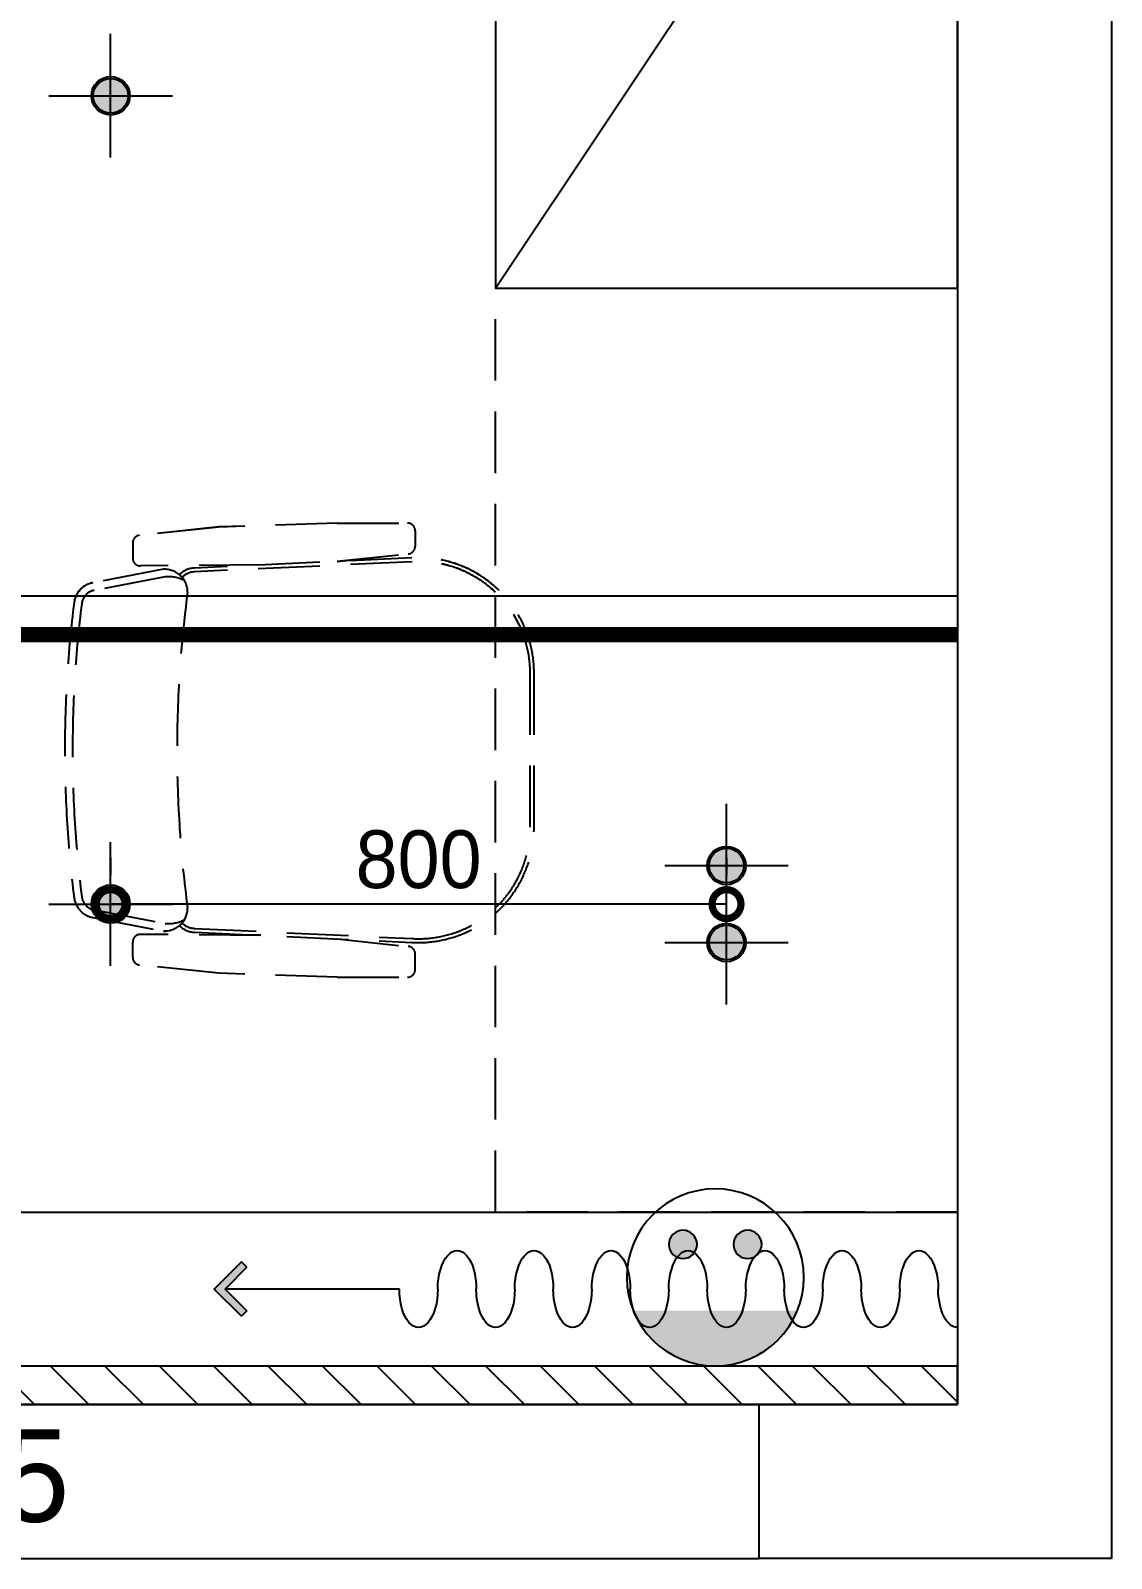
# Model space of a CAD drawing. Header units: inches. Extents: x -63256 to 33689, y -34490 to 100230.
# Drawn here: x 8836 to 10240, y -22182 to -20198 of the extents above; entities that cross this region are included whole.
import ezdxf

# ---------------------------------------------------------------- set-up
doc = ezdxf.new("R2010")
doc.units = ezdxf.units.IN
doc.header["$LTSCALE"] = 100
doc.header["$MEASUREMENT"] = 0
doc.linetypes.add('DH-HID2', pattern=[1.2, 0.8, -0.4])
doc.linetypes.add('HID', pattern=[2.5, 1.5, -1])
for name, color, linetype in [('0-ELC TEXT', 7, 'Continuous'), ('01. F-소품', 3, 'Continuous'), ('06-FUR', 6, 'Continuous'), ('06-LIGHT', 4, 'Continuous'), ('07-DIM WAL', 5, 'Continuous'), ('3.기호.계단선', 30, 'Continuous'), ('C-WIN', 4, 'Continuous'), ('FU-FURM', 251, 'DH-HID2'), ('RC-LIGHT', 7, 'Continuous'), ('도면층2', 2, 'Continuous'), ('설비', 140, 'Continuous')]:
    doc.layers.add(name, color=color, linetype=linetype)
doc.styles.add('스타일1', font='')
doc.styles.add('코레일둥고', font='')
doc.styles.get('스타일1').set_extended_font_data('HYwulM')
doc.styles.get('코레일둥고').set_extended_font_data('Korail Round Gothic Medium')
doc.dimstyles.new('30', dxfattribs={"dimscale": 30, "dimtxt": 2.5, "dimasz": 2.5, "dimexe": 1.25, "dimexo": 2, "dimtad": 1, "dimdec": 0, "dimtxsty": '스타일1', "dimblk": 'DOTSMALL', "dimcen": 2.5, "dimclrd": 1, "dimclre": 1, "dimclrt": 2, "dimadec": 0, "dimazin": 0, "dimtfac": 1, "dimtix": 1, "dimtmove": 0, "dimatfit": 3, "dimldrblk": 'DOTSMALL', "dimfxl": 1.25, "dimarcsym": 0})

# ---------------------------------------------------------------- blocks, each defined once
blk = doc.blocks.new('F-603')
at = {"layer": 'FU-FURM'}
for p, q in [((0, -1200), (0, 0)), ((0, 0), (600, 0)), ((600, 0), (600, -1200)), ((704.4, -315.1), (704.4, -335.1)), ((805.7, -305.1), (714.4, -305.1)), ((805.7, -305.1), (959.5, -310.2)), ((959.5, -310.2), (1062.4, -321)), ((1071.4, -330.9), (1071.4, -350.6)), ((990.9, -368.4), (708.4, -355.2)), ((991.1, -363.5), (708.6, -350.2)), ((805.7, -354.8), (713.4, -345.1)), ((905.1, -359.4), (1061.3, -360.6)), ((1121.4, -392.4), (1029.3, -374.9)), ((1123.3, -382.6), (1031.2, -365)), ((550, -500), (550, -700)), ((555, -500), (555, -700)), ((1029.3, -825.1), (1121.4, -807.6)), ((708.4, -844.8), (990.9, -831.6)), ((1031.2, -835), (1123.3, -817.4)), ((708.6, -849.8), (991.1, -836.5)), ((805.7, -845.2), (713.4, -854.9)), ((905.1, -840.6), (1061.3, -839.4)), ((1071.4, -869.1), (1071.4, -849.4)), ((704.4, -884.9), (704.4, -864.9)), ((805.7, -894.9), (959.5, -889.8)), ((959.5, -889.8), (1062.4, -879)), ((805.7, -894.9), (714.4, -894.9)), ((600, -1200), (0, -1200))]:
    blk.add_line(p, q, dxfattribs=at)
for centre, radius, start, end in [((714.4, -315.1), 10, 90, 180), ((714.4, -335.1), 10, 180, 264.0228), ((1061.4, -330.9), 10, 0, 83.9885), ((700, -500), 150, 86.7077, 131.8103), ((700, -500), 145, 86.7077, 133.6028), ((1061.4, -350.6), 10, 269.554, 0), ((989.9, -393.4), 25, 45.8011, 87.7173), ((989.9, -393.4), 30, 45.8011, 87.7173), ((1030, -395), 30, 87.7173, 180), ((1025.4, -424.1), 49.4, 85.4342, 115.1727), ((700, -500), 150, 131.8103, 180), ((700, -500), 145, 133.6028, 180), ((-519.9, -600), 1533.7, 352.3194, 7.6806), ((1117.7, -412.1), 20, 7.1793, 79.2056), ((1117.7, -412.1), 30, 7.1793, 79.2056), ((-374.2, -600), 1523.7, 352.8207, 7.1793), ((-374.2, -600), 1533.7, 352.8207, 7.1793), ((700, -700), 150, 180, 228.1897), ((700, -700), 145, 180, 226.3972), ((1117.7, -787.9), 20, 280.7944, 352.8207), ((1117.7, -787.9), 30, 280.7944, 352.8207), ((700, -700), 145, 226.3972, 273.2923), ((700, -700), 150, 228.1897, 273.2923), ((1030, -805), 30, 180, 272.2827), ((989.9, -806.6), 25, 272.2827, 314.1989), ((989.9, -806.6), 30, 272.2827, 314.1989), ((1025.4, -775.9), 49.4, 244.8273, 274.5658), ((1061.4, -849.4), 10, 0, 90.446), ((714.4, -864.9), 10, 95.9772, 180), ((1061.4, -869.1), 10, 276.0115, 0), ((714.4, -884.9), 10, 180, 270)]:
    blk.add_arc(centre, radius, start, end, dxfattribs=at)
blk = doc.blocks.new('FFSFDF')
at = {"layer": '01. F-소품'}
blk.add_hatch(color=8, dxfattribs=at).paths.add_polyline_path([(1567672.9, 1746751.1), (1567679.9, 1746744.1), (1567715.3, 1746779.4), (1567679.9, 1746814.8), (1567672.9, 1746807.7), (1567701.2, 1746779.4)])
at = {"layer": '01. F-소품', "color": 8}
for p, q in [((1567672.9, 1746807.7), (1567679.9, 1746814.8)), ((1567474.8, 1746779.4), (1567701.2, 1746779.4)), ((1567672.9, 1746751.1), (1567679.9, 1746744.1))]:
    blk.add_line(p, q, dxfattribs=at)
for points in [[(1567679.9, 1746814.8), (1567715.3, 1746779.4), (1567679.9, 1746744.1)], [(1567672.9, 1746807.7), (1567701.2, 1746779.4), (1567672.9, 1746751.1)]]:
    blk.add_lwpolyline(points, dxfattribs=at)
for centre, start_param, end_param in [((1566799.8, 1746779.4), 1.570796, 4.712389), ((1566899.8, 1746779.4), 1.570796, 4.712389), ((1566999.8, 1746779.4), 1.570796, 4.712389), ((1567099.8, 1746779.4), 1.570796, 4.712389), ((1567199.8, 1746779.4), 1.570796, 4.712389), ((1567299.8, 1746779.4), 1.570796, 4.712389), ((1567399.8, 1746779.4), 1.570796, 4.712389), ((1566749.8, 1746779.4), 6.283185, 7.853982), ((1566849.8, 1746779.4), 4.712389, 7.853982), ((1566949.8, 1746779.4), 4.712389, 7.853982), ((1567049.8, 1746779.4), 4.712389, 7.853982), ((1567149.8, 1746779.4), 4.712389, 7.853982), ((1567249.8, 1746779.4), 4.712389, 7.853982), ((1567349.8, 1746779.4), 4.712389, 7.853982), ((1567449.8, 1746779.4), 4.712389, 7.853982)]:
    blk.add_ellipse(centre, major_axis=(0, -50), ratio=0.5, start_param=start_param, end_param=end_param, dxfattribs=at)
blk = doc.blocks.new('TLSTJF')
at = {"layer": '설비'}
h = blk.add_hatch(color=10, dxfattribs=at)
edge = h.paths.add_edge_path()
edge.add_arc((-17018, -98621.5), 18.3, 0, 360)
h = blk.add_hatch(color=10, dxfattribs=at)
edge = h.paths.add_edge_path()
edge.add_arc((-16934, -98621.5), 18.3, 0, 360)
h = blk.add_hatch(color=10, dxfattribs=at)
edge = h.paths.add_edge_path()
edge.add_line((-16869.4, -98707.5), (-17082.7, -98707.5))
edge.add_ellipse((-16976, -98664.4), major_axis=(81.3, 81.3), ratio=1, start_angle=156.9578, end_angle=293.0422)
at = {"layer": '설비', "color": 10}
for centre, radius in [((-16976, -98664.4), 115), ((-17018, -98621.5), 18.3), ((-16934, -98621.5), 18.3)]:
    blk.add_circle(centre, radius, dxfattribs=at)
blk = doc.blocks.new('1')
at = {"linetype": 'Continuous'}
h = blk.add_hatch(color=4, dxfattribs=at)
h.dxf.hatch_style = 1
edge = h.paths.add_edge_path()
edge.add_arc((11539653.5, -14273503.8), 37.5, 0, 360)
at = {"color": 1, "linetype": 'Continuous'}
for p, q in [((11539653.5, -14273637.1), (11539653.5, -14273370.5)), ((11539520.2, -14273503.8), (11539786.8, -14273503.8))]:
    blk.add_line(p, q, dxfattribs=at)
at = {"color": 4, "linetype": 'Continuous'}
for radius in [41.5, 37.5]:
    blk.add_circle((11539653.5, -14273503.8), radius, dxfattribs=at)
blk = doc.blocks.new('_DOTSMALL')
at = {"color": 0, "linetype": 'ByBlock', "const_width": 0.5}
blk.add_lwpolyline([(-0.0625, 0, 1), (0.0625, 0, 1)], format="xyb", close=True, dxfattribs=at)
blk = doc.blocks.new('*D363')
at = {"layer": '07-DIM WAL', "color": 1, "lineweight": -2, "transparency": 16777216}
for p, q in [((8939.7, -21272.5), (8939.7, -21295)), ((9739.7, -21272.5), (9739.7, -21295)), ((9739.7, -21332.5), (8939.7, -21332.5))]:
    blk.add_line(p, q, dxfattribs=at)
at = {"layer": 'Defpoints', "color": 0, "transparency": 16777216}
for p in [(8939.7, -21332.5), (8939.7, -21332.5), (9739.7, -21332.5)]:
    blk.add_point(p, dxfattribs=at)
at = {"layer": '07-DIM WAL', "color": 1, "lineweight": -2, "transparency": 16777216, "xscale": 75, "yscale": 75, "zscale": 75, "rotation": 180}
blk.add_blockref('_DOTSMALL', (8939.7, -21332.5), dxfattribs=at)
at = {"layer": '07-DIM WAL', "color": 1, "lineweight": -2, "transparency": 16777216, "xscale": 75, "yscale": 75, "zscale": 75}
blk.add_blockref('_DOTSMALL', (9739.7, -21332.5), dxfattribs=at)
at = {"layer": '07-DIM WAL', "color": 2, "transparency": 16777216, "insert": (9339.7, -21274.7), "char_height": 75, "attachment_point": 5, "style": '스타일1'}
blk.add_mtext('800', dxfattribs=at)
blk = doc.blocks.new('dfdadfs')
at = {"layer": 'C-WIN'}
blk.add_lwpolyline([(-16017.8, -121982.5), (-18502.8, -121982.5), (-18502.8, -122182.5), (-16017.8, -122182.5)], close=True, dxfattribs=at)
at = {"layer": '도면층2'}
for p, q in [((-15560.3, -117332.5), (-15560.3, -120782.5)), ((-15760.3, -117532.5), (-15760.3, -121982.5)), ((-15560.3, -120782.5), (-15560.3, -122182.5)), ((-15760.3, -121982.5), (-16017.8, -121982.5)), ((-16017.8, -122182.5), (-16017.8, -121982.5)), ((-15560.3, -122182.5), (-16017.8, -122182.5))]:
    blk.add_line(p, q, dxfattribs=at)
at = {"layer": '0-ELC TEXT', "style": '코레일둥고'}
blk.add_text('2485*1245', height=120, dxfattribs=at).set_placement((-17673.5, -122134.9))
blk = doc.blocks.new('hfgafgf')
at = {"layer": '3.기호.계단선'}
h = blk.add_hatch(dxfattribs=at)
h.set_pattern_fill('_USER', color=256, scale=50, angle=135, pattern_type=0)
h.set_pattern_definition([(135, (98436.96, -346196.736), (-35.355339, -35.355339), [])])
h.paths.add_polyline_path([(10039.7, -121982.5), (10039.7, -121932.5), (7039.7, -121932.5), (7039.7, -121982.5)])
at = {"layer": '06-FUR', "color": 8}
blk.add_lwpolyline([(10039.7, -117532.5), (9439.7, -117532.5), (9439.7, -120532.5), (10039.7, -120532.5)], close=True, dxfattribs=at)
blk.add_lwpolyline([(9439.7, -120532.5), (10039.7, -119632.5), (9439.7, -119632.5)], dxfattribs=at)
at = {"layer": '3.기호.계단선'}
blk.add_lwpolyline([(10039.7, -121982.5), (10039.7, -121932.5), (7039.7, -121932.5), (7039.7, -121982.5), (10039.7, -121982.5)], dxfattribs=at)
at = {"layer": 'FU-FURM', "color": 8}
for p, q in [((9439.7, -121732.5), (9439.7, -120532.5)), ((9439.7, -120532.5), (10039.7, -120532.5)), ((10039.7, -120532.5), (10039.7, -121732.5)), ((9080.3, -120842.6), (8977.3, -120853.5)), ((9234, -120837.5), (9080.3, -120842.6)), ((9234, -120837.5), (9325.3, -120837.5)), ((9335.3, -120847.5), (9335.3, -120867.6)), ((8968.3, -120863.4), (8968.3, -120883.1)), ((9331.1, -120882.7), (9048.6, -120895.9)), ((9331.3, -120887.7), (9048.8, -120900.9)), ((9234, -120887.2), (9326.3, -120877.6)), ((9008.5, -120897.5), (8916.4, -120915.1)), ((9010.4, -120907.3), (8918.3, -120924.9)), ((9134.6, -120891.9), (8978.4, -120893.1)), ((9484.7, -121232.5), (9484.7, -121032.4)), ((9489.7, -121232.5), (9489.7, -121032.4)), ((8918.3, -121340), (9010.4, -121357.6)), ((8916.4, -121349.9), (9008.5, -121367.4)), ((9048.8, -121364), (9331.3, -121377.3)), ((8968.3, -121401.5), (8968.3, -121381.8)), ((9134.6, -121373), (8978.4, -121371.8)), ((9048.6, -121369), (9331.1, -121382.3)), ((9234, -121377.7), (9326.3, -121387.4)), ((9335.3, -121417.4), (9335.3, -121397.3)), ((9080.3, -121422.3), (8977.3, -121411.5)), ((9234, -121427.4), (9080.3, -121422.3)), ((9234, -121427.4), (9325.3, -121427.4)), ((10039.7, -121732.5), (9439.7, -121732.5))]:
    blk.add_line(p, q, dxfattribs=at)
for centre, radius, start, end in [((9325.3, -120847.5), 10, 0, 90), ((8978.3, -120863.4), 10, 96.0115, 180), ((9325.3, -120867.6), 10, 275.9772, 0), ((8978.3, -120883.1), 10, 180, 270.446), ((9339.7, -121032.4), 150, 48.1897, 93.2923), ((9339.7, -121032.4), 145, 46.3972, 93.2923), ((9009.7, -120927.5), 30, 0, 92.2827), ((9014.3, -120956.6), 49.4, 64.8273, 94.5658), ((9049.8, -120925.9), 30, 92.2827, 134.1989), ((9049.8, -120925.9), 25, 92.2827, 134.1989), ((8922, -120944.5), 30, 100.7944, 172.8207), ((8922, -120944.5), 20, 100.7944, 172.8207), ((10559.6, -121132.5), 1533.7, 172.3194, 187.6806), ((9339.7, -121032.4), 150, 0, 48.1897), ((9339.7, -121032.4), 145, 0, 46.3972), ((10413.9, -121132.5), 1533.7, 172.8207, 187.1793), ((10413.9, -121132.5), 1523.7, 172.8207, 187.1793), ((9339.7, -121232.5), 145, 313.6028, 0), ((9339.7, -121232.5), 150, 311.8103, 0), ((8922, -121320.4), 30, 187.1793, 259.2056), ((8922, -121320.4), 20, 187.1793, 259.2056), ((9009.7, -121337.4), 30, 267.7173, 0), ((9339.7, -121232.5), 145, 266.7077, 313.6028), ((9014.3, -121308.4), 49.4, 265.4342, 295.1727), ((9049.8, -121339), 30, 225.8011, 267.7173), ((9049.8, -121339), 25, 225.8011, 267.7173), ((9339.7, -121232.5), 150, 266.7077, 311.8103), ((8978.3, -121381.8), 10, 89.554, 180), ((8978.3, -121401.5), 10, 180, 263.9885), ((9325.3, -121397.3), 10, 0, 84.0228), ((9325.3, -121417.4), 10, 270, 0)]:
    blk.add_arc(centre, radius, start, end, dxfattribs=at)
at = {"layer": '07-DIM WAL'}
blk.add_blockref('dfdadfs', (25800, 0), dxfattribs=at)

msp = doc.modelspace()

# ---------------------------------------------------------------- linework, layer by layer
at = {"layer": '06-LIGHT'}
msp.add_line((10039.7, -20932.5), (7039.7, -20932.5), dxfattribs=at)
at = {"layer": '06-LIGHT', "color": 10, "linetype": 'HID', "const_width": 20}
msp.add_lwpolyline([(10039.7, -20982.5), (7039.7, -20982.5)], dxfattribs=at)
at = {"layer": '06-LIGHT'}
msp.add_lwpolyline([(7039.7, -21932.5), (7039.7, -21732.5), (10039.7, -21732.5), (10039.7, -21932.5)], dxfattribs=at)

# ---------------------------------------------------------------- block references
at = {"color": 0, "xscale": -1}
msp.add_blockref('FFSFDF', (1576789.5, -1768611.9), dxfattribs=at)
at = {"layer": '07-DIM WAL'}
msp.add_blockref('hfgafgf', (0, 100000), dxfattribs=at)
at = {"layer": 'FU-FURM', "rotation": 180}
msp.add_blockref('F-603', (10039.7, -21732.5), dxfattribs=at)
at = {"layer": 'RC-LIGHT', "xscale": 0.6024096385271789, "yscale": 0.6024096385271789, "zscale": 0.6024096385271789}
for p in [(-6942658.8, 8578213.8), (-6941858.8, 8577213.8), (-6942658.8, 8577163.8), (-6941858.8, 8577113.8)]:
    msp.add_blockref('1', p, dxfattribs=at)
at = {"layer": '설비', "xscale": -1, "rotation": 359.9999999999999}
msp.add_blockref('TLSTJF', (-7250.9, 76847), dxfattribs=at)

# ---------------------------------------------------------------- dimensions: what is measured, and where the dimension line sits
at = {"layer": '07-DIM WAL'}
dim = msp.add_linear_dim(base=(8939.7, -21332.5), p1=(9739.7, -21332.5), p2=(8939.7, -21332.5), dimstyle='30', dxfattribs=at)
dim.commit()
dim.dimension.update_dxf_attribs({"geometry": '*D363', "text_midpoint": (9339.7, -21274.7)})

doc.saveas('drawing.dxf')
